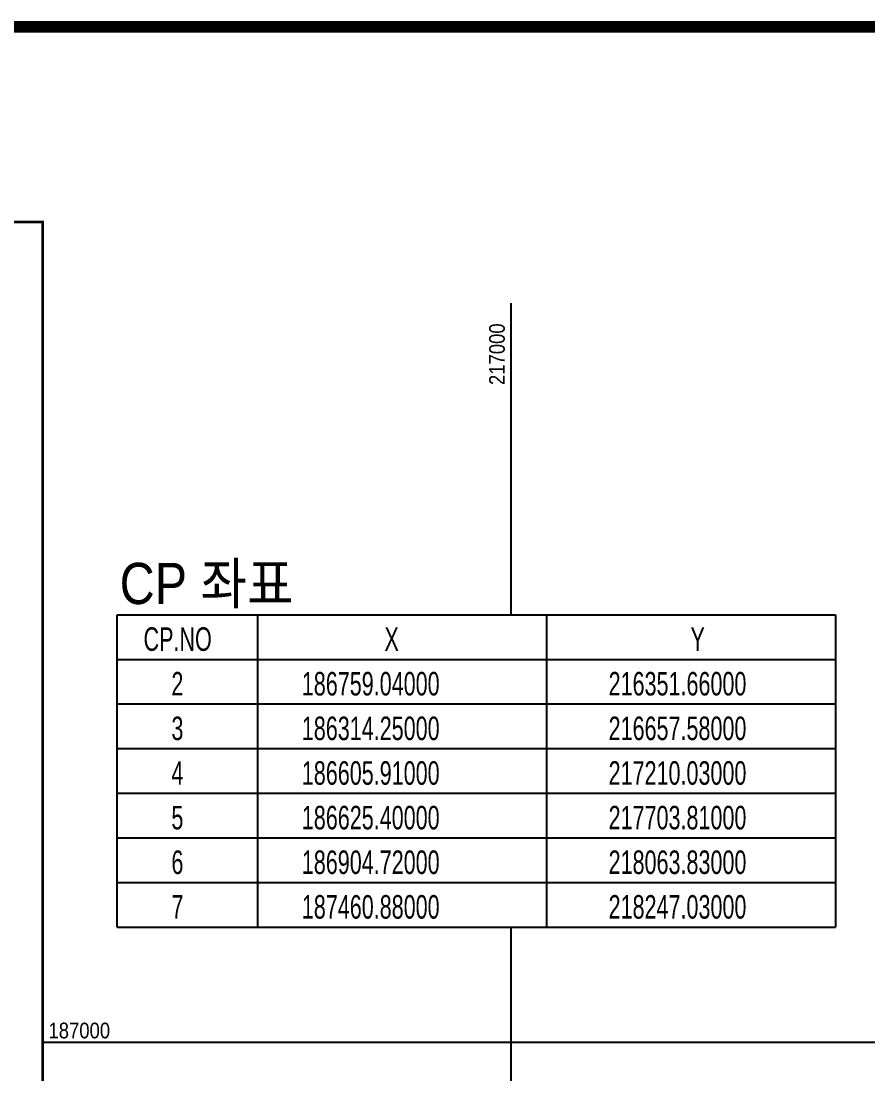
# Model space of a CAD drawing. Header units: inches. Extents: x 0 to 2523, y 0 to 1782.
# Drawn here: x 641 to 1072, y 1188 to 1725 of the extents above; entities that cross this region are included whole.
import ezdxf
from ezdxf.enums import TextEntityAlignment as Align

# ---------------------------------------------------------------- set-up
doc = ezdxf.new("R2010")
doc.units = ezdxf.units.IN
doc.header["$LTSCALE"] = 12
doc.header["$MEASUREMENT"] = 0
for name, color, linetype in [('CA-TABL-LIN1', 4, 'Continuous'), ('CA-TABL-LIN2', 1, 'Continuous'), ('CA-TABL-TEX1', 6, 'Continuous'), ('CA-TABL-TEX2', 3, 'Continuous'), ('CV-GRID-LINE', 1, 'Continuous'), ('CV-GRID-TEXT', 4, 'Continuous'), ('CX-BORD', 3, 'Continuous'), ('CX-BORD-LIN1', 4, 'Continuous'), ('CX-BORD-LIN2', 3, 'Continuous'), ('CX-BORD-TEX2', 7, 'Continuous'), ('CX-BORD-TEX3', 6, 'Continuous'), ('CZ-LIN1', 7, 'Continuous'), ('CZ-TEX1', 6, 'Continuous')]:
    doc.layers.add(name, color=color, linetype=linetype)
doc.styles.add('GHG1', font='Dotum.ttf')
doc.styles.add('GHS', font='Dotum.ttf')
doc.styles.add('TB_TEXT', font='Dotum.ttf')
doc.styles.add('TB_WBTXT', font='Dotum.ttf')
doc.styles.add('TB_WMTXT', font='Dotum.ttf')

# ---------------------------------------------------------------- blocks, each defined once
blk = doc.blocks.new('CXBLKA1-KHCA-부산~울산109_K2H')
at = {"layer": 'CX-BORD-LIN1', "const_width": 2}
blk.add_lwpolyline([(821, 20), (25, 20), (25, 574), (821, 574)], close=True, dxfattribs=at)
at = {"layer": 'CX-BORD-LIN1', "style": 'TB_TEXT'}
for tag, height, p in [('TR_RDAT4', 3.5, (342.5, 47)), ('TR_DGN4', 3.5, (484.12, 47)), ('TR_CHK4', 3.5, (524.12, 47)), ('TR_APP4', 3.5, (564.12, 47)), ('TR_RNUM4', 3, (310.11, 46.64)), ('TR_RNUM3', 3, (310.11, 40.64)), ('TR_RDAT3', 3.5, (342.5, 41)), ('TR_DGN3', 3.5, (484.12, 41)), ('TR_CHK3', 3.5, (524.12, 41)), ('TR_APP3', 3.5, (564.12, 41)), ('TR_RNUM2', 3, (310.11, 34.64)), ('TR_RDAT2', 3.5, (342.5, 35)), ('TR_DGN2', 3.5, (484.12, 35)), ('TR_CHK2', 3.5, (524.12, 35)), ('TR_APP2', 3.5, (564.12, 35)), ('TR_RDAT1', 3.5, (342.5, 29)), ('TR_DGN1', 3.5, (484.12, 29)), ('TR_CHK1', 3.5, (524.12, 29)), ('TR_APP1', 3.5, (564.12, 29)), ('TR_RNUM1', 3, (310.11, 28.64))]:
    blk.add_attdef(tag, text='', height=height, dxfattribs=at).set_placement(p, align=Align.MIDDLE_CENTER)
for tag, p in [('TR_RCON4', (367.3, 47)), ('TR_RCON3', (367.3, 41)), ('TR_RCON2', (367.3, 35)), ('TR_RCON1', (367.3, 29))]:
    blk.add_attdef(tag, text='', height=3.5, dxfattribs=at).set_placement(p, align=Align.MIDDLE_LEFT)
at = {"layer": 'CX-BORD-LIN2', "style": 'TB_TEXT'}
blk.add_attdef('TD_VERSION', text='', height=3, rotation=90, dxfattribs=at).set_placement((825.5, 68.01), align=Align.MIDDLE_CENTER)
at = {"layer": 'CX-BORD-TEX2', "style": 'TB_WMTXT'}
for tag, height, p in [('TB_CNAME', 5, (40.34, 551.83)), ('TB_CSCOP', 4, (41.63, 543.83))]:
    blk.add_attdef(tag, text='', height=height, dxfattribs=at).set_placement(p, align=Align.BOTTOM_LEFT)
at = {"layer": 'CX-BORD-TEX2', "style": 'TB_WBTXT'}
for tag, height, p in [('TB_MTITIL', 10, (423, 553.33)), ('TB_STITL', 7, (423, 538.33))]:
    blk.add_attdef(tag, text='', height=height, dxfattribs=at).set_placement(p, align=Align.MIDDLE_CENTER)
at = {"layer": 'CX-BORD-TEX3', "style": 'TB_TEXT'}
for tag, height, p in [('TD_DCOMP', 4.5, (242.5, 45)), ('TD_CSECT', 4.5, (636, 45)), ('TD_DNAME_TOP', 4.5, (780, 45)), ('TD_DNAME_MAIN', 4.5, (780, 39.01)), ('TD_CCOMP', 4.5, (242.5, 35)), ('TD_HSCAL', 4.5, (651.7, 35.24)), ('TD_VSCAL', 4.5, (680.78, 35.24)), ('TD_DNAME_BOT', 3, (780, 33.65)), ('TD_CNAME', 4.5, (90, 25.75)), ('TD_FIELD', 4.5, (207.5, 25.53)), ('TD_CSTEP', 4.5, (278.24, 25.53)), ('TD_DWGCODE', 4.5, (666, 25.39)), ('TD_DWGNO', 4.5, (780, 25.39))]:
    blk.add_attdef(tag, text='', height=height, dxfattribs=at).set_placement(p, align=Align.MIDDLE_CENTER)
at = {"layer": 'CX-BORD-TEX3', "style": 'TB_TEXT', "width": 0.9}
blk.add_attdef('TD_CDIST', text='', height=4, dxfattribs=at).set_placement((681, 45), align=Align.MIDDLE_CENTER)

msp = doc.modelspace()

# ---------------------------------------------------------------- linework, layer by layer
at = {"layer": 'CA-TABL-LIN1', "linetype": 'Continuous'}
for p, q in [((689.62, 1262.93), (689.62, 1422.26)), ((689.62, 1422.26), (1055.97, 1422.26)), ((1055.97, 1422.26), (1055.97, 1262.93)), ((689.62, 1399.5), (1055.97, 1399.5)), ((689.62, 1399.5), (1055.97, 1399.5)), ((689.62, 1262.93), (1055.97, 1262.93))]:
    msp.add_line(p, q, dxfattribs=at)
at = {"layer": 'CA-TABL-LIN2', "linetype": 'Continuous'}
msp.add_line((761.16, 1422.26), (761.16, 1262.93), dxfattribs=at)
at = {"layer": 'CA-TABL-LIN2'}
for p, q in [((908.56, 1422.26), (908.56, 1262.93)), ((689.62, 1376.74), (1055.97, 1376.74)), ((689.62, 1353.98), (1055.97, 1353.98)), ((689.62, 1331.21), (1055.97, 1331.21)), ((689.62, 1308.45), (1055.97, 1308.45)), ((689.62, 1285.69), (1055.97, 1285.69))]:
    msp.add_line(p, q, dxfattribs=at)
at = {"layer": 'CV-GRID-LINE', "linetype": 'Continuous'}
for p, q in [((890.45, 1422.26), (890.45, 1581.06)), ((890.45, 704.22), (890.45, 1262.93)), ((651.58, 1204.22), (1890.45, 1204.22))]:
    msp.add_line(p, q, dxfattribs=at)
at = {"layer": 'CZ-LIN1', "const_width": 1.5}
msp.add_lwpolyline([(180.52, 1622.53), (651.58, 1622.53), (651.58, 1093.19), (180.52, 1093.19)], close=True, dxfattribs=at)

# ---------------------------------------------------------------- block references
at = {"layer": 'CX-BORD', "xscale": 3, "yscale": 3, "zscale": 3}
msp.add_blockref('CXBLKA1-KHCA-부산~울산109_K2H', (0, 0), dxfattribs=at)

# ---------------------------------------------------------------- texts
at = {"layer": 'CA-TABL-TEX1', "style": 'GHS', "width": 0.7}
for s, p in [('CP.NO', (703.04, 1403.83)), ('X', (825.9, 1403.83)), ('Y', (981.97, 1403.83))]:
    msp.add_text(s, height=12, rotation=360, dxfattribs=at).set_placement(p)
at = {"layer": 'CA-TABL-TEX2', "style": 'GHS', "width": 0.7}
for s, p in [('2', (717.25, 1381.07)), ('186759.04000', (783.76, 1381.07)), ('216351.66000', (940.21, 1381.07)), ('3', (717.25, 1358.31)), ('186314.25000', (783.76, 1358.31)), ('216657.58000', (940.21, 1358.31)), ('186605.91000', (783.76, 1335.55)), ('217210.03000', (940.21, 1335.55)), ('4', (717.25, 1335.55)), ('5', (717.25, 1312.79)), ('186625.40000', (783.76, 1312.79)), ('217703.81000', (940.21, 1312.79)), ('6', (717.25, 1290.03)), ('186904.72000', (783.76, 1290.03)), ('218063.83000', (940.21, 1290.03)), ('7', (717.25, 1267.27)), ('187460.88000', (783.76, 1267.27)), ('218247.03000', (940.21, 1267.27))]:
    msp.add_text(s, height=12, rotation=360, dxfattribs=at).set_placement(p)
at = {"layer": 'CV-GRID-TEXT', "linetype": 'Continuous', "style": 'GHS', "width": 0.9}
msp.add_text('217000', height=8, rotation=90, dxfattribs=at).set_placement((887.28, 1539.39))
msp.add_text('187000', height=8, dxfattribs=at).set_placement((654.56, 1206.22))
at = {"layer": 'CZ-TEX1', "style": 'GHG1', "width": 0.9}
msp.add_text('CP 좌표', height=21, dxfattribs=at).set_placement((690.87, 1427.7))

doc.saveas('drawing.dxf')
